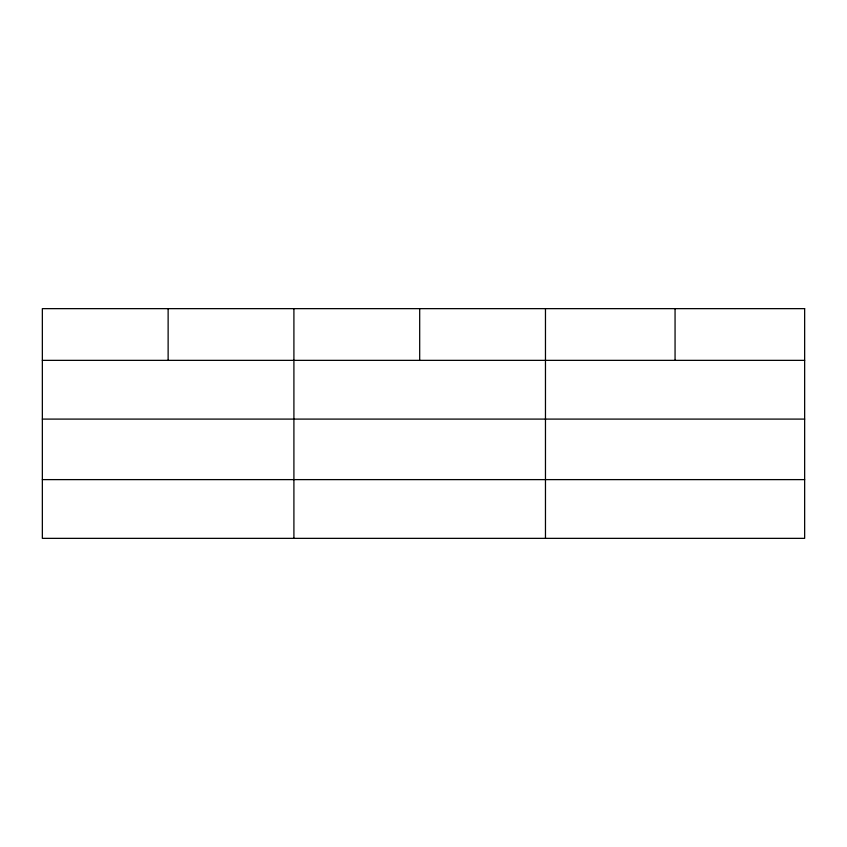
<?xml version="1.0" encoding="UTF-8"?>
<svg xmlns="http://www.w3.org/2000/svg" width="847" height="847" viewBox="0 0 847 847"><rect width="100%" height="100%" fill="white"/><g stroke="black" fill="none" stroke-linecap="round" stroke-linejoin="round"><path stroke-width="1.27" d="M42.35 360.356L804.65 360.356M42.35 419.096L804.65 419.096M42.35 479.614L804.65 479.614M675.059 308.647L675.059 360.356M545.468 308.647L545.468 538.353M419.689 308.647L419.689 360.356M293.909 308.647L293.909 538.353M168.13 308.647L168.13 360.356M804.65 308.647L42.35 308.647L42.35 538.353L804.65 538.353L804.65 308.647"/></g></svg>
